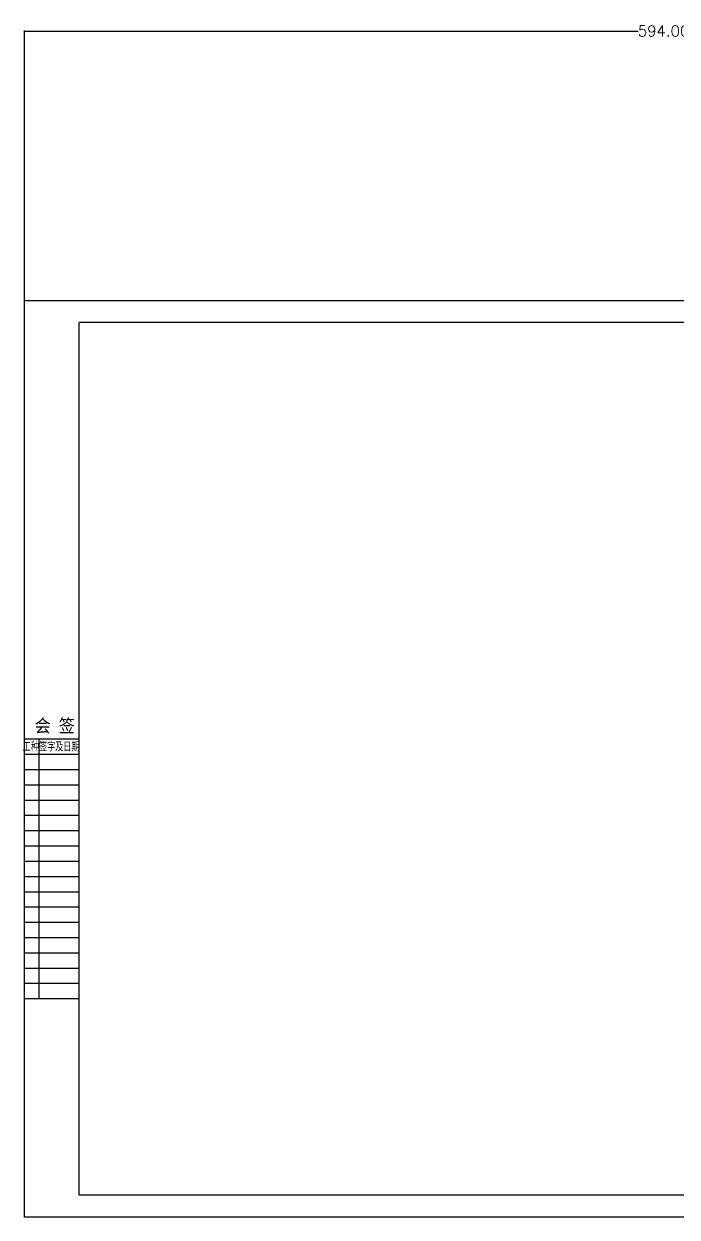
# Model space of a CAD drawing. Header units: inches. Extents: x 6 to 109360, y -14990 to 740552.
# Drawn here: x 6 to 305, y -9624 to -9078 of the extents above; entities that cross this region are included whole.
import ezdxf
from ezdxf.enums import TextEntityAlignment as Align

# ---------------------------------------------------------------- set-up
doc = ezdxf.new("R2010")
doc.units = ezdxf.units.IN
doc.header["$MEASUREMENT"] = 0
doc.layers.add('GT_1', color=7, linetype='Continuous')
doc.styles.add('HZ', font='txt_____.ttf', dxfattribs={"width": 0.7, "bigfont": 'HZTXT'})
doc.styles.add('ROMAND', font='romand__.ttf', dxfattribs={"width": 0.7, "bigfont": 'OCHINESE.shx'})
doc.styles.get("Standard").update_dxf_attribs({"font": 'txt', "bigfont": 'gbcbig.shx'})
doc.dimstyles.get("Standard").update_dxf_attribs({"dimtxt": 5, "dimasz": 0.18, "dimexe": 0.18, "dimexo": 0.0625, "dimgap": 0.09, "dimtad": 0, "dimtih": 1, "dimtoh": 1, "dimdec": 4, "dimzin": 0, "dimdsep": 46, "dimtxsty": 'Standard', "dimcen": 0.09, "dimadec": 0, "dimazin": 0, "dimtfac": 1, "dimtdec": 4, "dimtofl": 0, "dimtmove": 0, "dimatfit": 3, "dimfxl": 1, "dimtolj": 1, "dimtzin": 0, "dimarcsym": 0})

# ---------------------------------------------------------------- blocks, each defined once
blk = doc.blocks.new('会签')
at = {"color": 0}
for p, q in [((3629.69, -1305.73), (3604.69, -1305.73)), ((3611.37, -1424.73), (3611.37, -1305.73)), ((3629.69, -1312.73), (3604.69, -1312.73)), ((3629.69, -1319.73), (3604.69, -1319.73)), ((3629.69, -1326.73), (3604.69, -1326.73)), ((3629.69, -1333.73), (3604.69, -1333.73)), ((3629.69, -1340.73), (3604.69, -1340.73)), ((3629.69, -1347.73), (3604.69, -1347.73)), ((3629.69, -1354.73), (3604.69, -1354.73)), ((3629.69, -1361.73), (3604.69, -1361.73)), ((3629.69, -1368.73), (3604.69, -1368.73)), ((3629.69, -1375.73), (3604.69, -1375.73)), ((3629.69, -1382.73), (3604.69, -1382.73)), ((3629.69, -1389.73), (3604.69, -1389.73)), ((3629.69, -1396.73), (3604.69, -1396.73)), ((3629.69, -1403.73), (3604.69, -1403.73)), ((3629.69, -1410.73), (3604.69, -1410.73)), ((3629.69, -1417.73), (3604.69, -1417.73)), ((3629.69, -1424.73), (3604.69, -1424.73))]:
    blk.add_line(p, q, dxfattribs=at)
for s, height, style, width, p in [('会 签  ', 6, 'HZ', 0.9, (3622.23, -1302.52)), ('工种签字及日期', 3.8, 'ROMAND', 0.7, (3616.9, -1310.89))]:
    blk.add_text(s, height=height, dxfattribs=dict(at, style=style, width=width)).set_placement(p, align=Align.CENTER)
blk = doc.blocks.new('*D108')
at = {"color": 0, "lineweight": -2, "transparency": 16777216}
for p, q in [((6.21, -9204.33), (6.21, -9080.6)), ((6.39, -9080.78), (287.29, -9080.78)), ((600.03, -9080.78), (319.13, -9080.78)), ((600.21, -9204.33), (600.21, -9080.6))]:
    blk.add_line(p, q, dxfattribs=at)
at = {"color": 0, "transparency": 16777216}
for points in [[(6.39, -9080.75), (6.39, -9080.81), (6.21, -9080.78)], [(600.03, -9080.75), (600.03, -9080.81), (600.21, -9080.78)]]:
    blk.add_solid(points, dxfattribs=at)
at = {"layer": 'Defpoints', "color": 0, "transparency": 16777216}
for p in [(600.21, -9080.78), (6.21, -9204.39), (600.21, -9204.39)]:
    blk.add_point(p, dxfattribs=at)
at = {"color": 0, "transparency": 16777216, "insert": (303.21, -9080.78), "char_height": 5, "attachment_point": 5}
blk.add_mtext('\\A1;594.0000', dxfattribs=at)

msp = doc.modelspace()

# ---------------------------------------------------------------- linework, layer by layer
at = {"layer": 'GT_1'}
for p, q in [((600.21035, -9204.38841), (6.21035, -9204.38841)), ((6.21035, -9624.38841), (6.21035, -9204.38841)), ((600.21035, -9624.38841), (6.21035, -9624.38841))]:
    msp.add_line(p, q, dxfattribs=at)
at = {"layer": 'GT_1', "color": 1}
for p, q in [((590.21035, -9214.38841), (31.21035, -9214.38841)), ((31.21035, -9614.38841), (31.21035, -9214.38841)), ((590.21035, -9614.38841), (31.21035, -9614.38841))]:
    msp.add_line(p, q, dxfattribs=at)

# ---------------------------------------------------------------- block references
at = {"color": 0}
msp.add_blockref('会签', (-3598.4753, -8099.65269), dxfattribs=at)

# ---------------------------------------------------------------- dimensions: what is measured, and where the dimension line sits
dim = msp.add_linear_dim(base=(600.21035, -9080.78143), p1=(6.21035, -9204.38841), p2=(600.21035, -9204.38841), dimstyle='Standard')
dim.commit()
dim.dimension.update_dxf_attribs({"geometry": '*D108', "text_midpoint": (303.21035, -9080.78143)})

doc.saveas('drawing.dxf')
